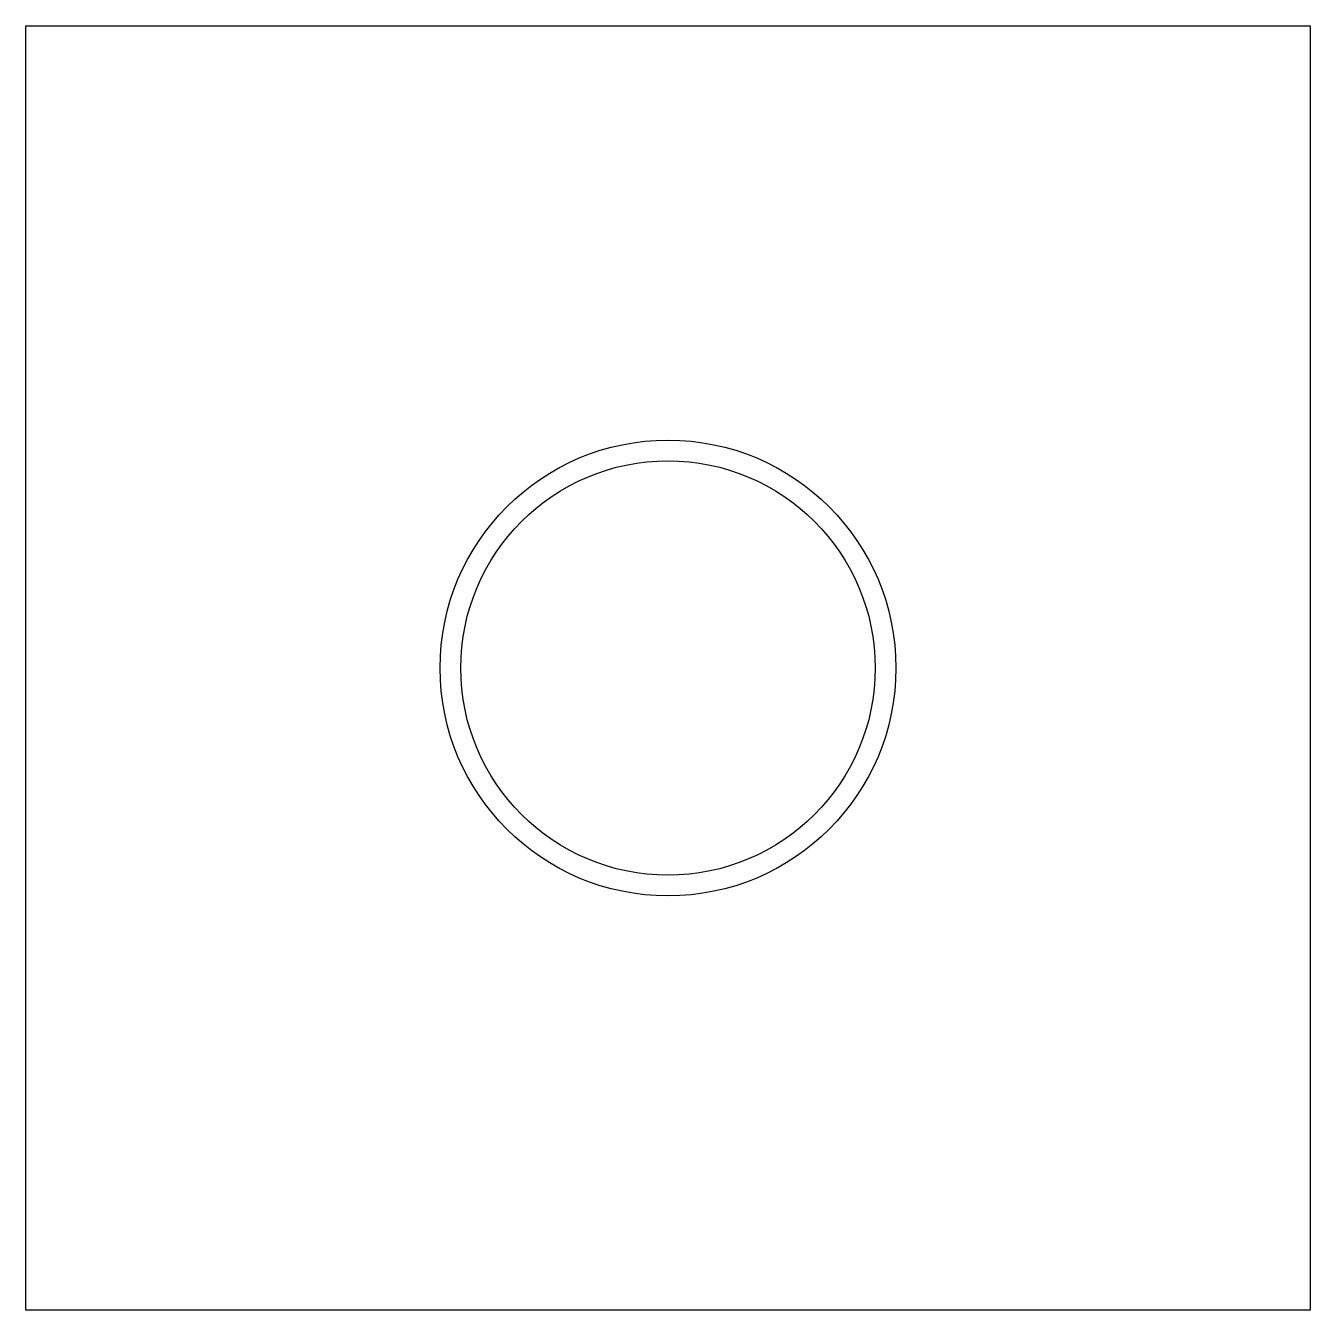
# Model space of a CAD drawing. Header units: metres. Extents: x -0.155 to 0.155, y -0.31 to 0.
import ezdxf

# ---------------------------------------------------------------- set-up
doc = ezdxf.new("R2010")
doc.units = ezdxf.units.M
doc.header["$MEASUREMENT"] = 0
doc.layers.add('3D_ConcreteCasing_XS_Concrete01', color=253, linetype='Continuous')
doc.layers.add('3D_PlasticTube_XS_Plastic01', color=1, linetype='Continuous')

msp = doc.modelspace()

# ---------------------------------------------------------------- linework, layer by layer
at = {"layer": '3D_ConcreteCasing_XS_Concrete01'}
msp.add_lwpolyline([(-0.155, 0), (0.155, 0), (0.155, -0.31), (-0.155, -0.31)], close=True, dxfattribs=at)
msp.add_circle((0, -0.155), 0.055, dxfattribs=at)
at = {"layer": '3D_PlasticTube_XS_Plastic01'}
for radius in [0.055, 0.05]:
    msp.add_circle((0, -0.155), radius, dxfattribs=at)

doc.saveas('drawing.dxf')
